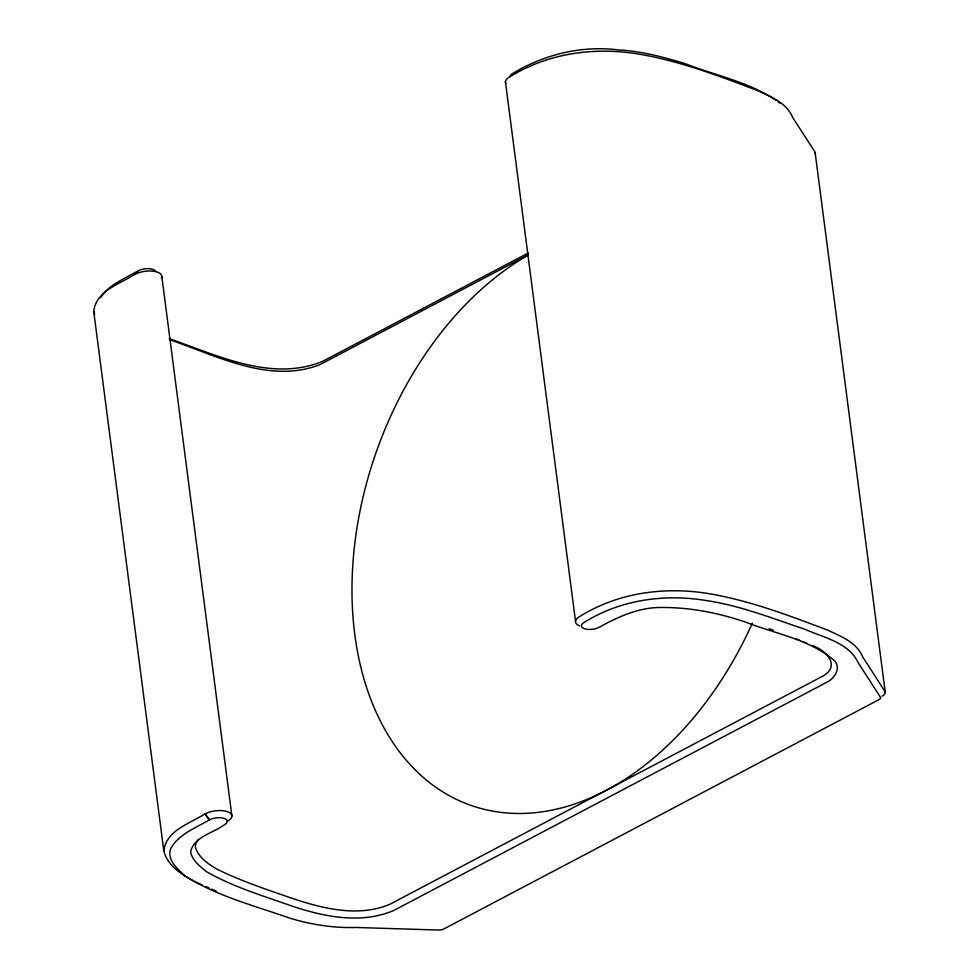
<?xml version="1.0" encoding="UTF-8"?>
<svg xmlns="http://www.w3.org/2000/svg" width="979" height="979" viewBox="0 0 979 979"><rect width="100%" height="100%" fill="white"/><g stroke="black" fill="none" stroke-linecap="round" stroke-linejoin="round"><path stroke-width="1.47" d="M193.842 881.112C181.433 874.492 167.593 865.558 163.836 851.106L93.751 311.542C95.673 290.983 119.866 283.959 134.784 274.426L135.078 274.267A15.897 6.902 -7.4 0 1 154.009 271.305A15.897 6.902 -7.4 0 1 161.302 278.281M163.836 851.106C165.757 830.547 189.938 823.523 204.868 814.002L205.162 813.843A15.897 6.902 -7.4 0 1 227.312 811.628A15.897 6.902 -7.4 0 1 227.397 821.369M100.666 297.616C109.012 284.326 124.957 278.697 137.868 270.963L138.137 270.816A10.61 4.601 -7.4 0 1 155.575 271.122M198.578 839.37L196.045 842.968L195.286 846.578C197.782 856.894 207.683 863.613 216.286 868.814C241.25 881.222 267.842 889.923 294.141 898.991C324.441 909.014 359.048 917.237 389.813 904.302L822.519 676.269C841.108 666.332 826.545 650.227 812.24 645.516M135.078 274.267L138.137 270.816M134.784 274.426L137.868 270.963M209.176 819.986C195.482 828.124 178.398 834.181 170.493 849.05C167.017 860.48 177.811 869.156 185.19 876.058C217.24 896.25 254.711 905.82 290.176 918.265C311.383 924.604 333.423 928.153 355.585 927.456L438.653 930.05A5.299 2.301 -7.4 0 0 443.854 928.961L878.995 699.642A5.299 2.301 -7.4 0 0 880.439 697.232L858.118 662.624C848.646 642.359 823.645 637.733 805.007 629.301C772.945 618.593 741.152 605.879 707.56 600.763C665.561 593.58 621.396 599.344 584.842 622.008A10.61 4.601 -7.4 0 0 584.071 628.616A10.61 4.601 -7.4 0 0 598.928 627.417L599.258 627.245C618.74 616.452 639.997 606.87 662.771 607.494C690.77 607.421 718.39 612.989 744.884 621.836C775.111 633.866 810.441 639.263 835.246 661.412C840.753 669.281 834.279 678.582 826.876 682.228L393.974 910.372C361.031 924.531 323.694 916.772 291.069 905.759C262.507 895.675 233.137 886.839 206.679 871.812C200.242 866.427 192.19 860.725 190.636 851.901C193.891 836.678 213.189 833.141 223.946 825.04L224.277 824.856A10.61 4.601 -7.4 0 0 224.191 818.383A10.61 4.601 -7.4 0 0 209.445 819.851L204.868 814.002M528.293 252.974L322.666 361.337C271.575 382.275 217.35 355.304 169.159 338.636M527.975 254.993L319.741 364.739C269.421 384.184 216.848 355.707 169.697 339.725M769.188 628.763L773.373 630.28M795.658 638.602L799.794 640.327M802.56 641.478L806.708 643.215M195.115 881.859L202.078 884.894M206.251 886.717L209.041 887.929M211.831 889.152L216.004 890.976M775.882 100.201C748.666 81.869 715.355 75.469 685.165 63.659C663.334 56.966 641.11 51.128 618.214 49.892C581.771 45.377 544.924 54.273 513.534 72.972A10.61 4.601 -7.4 0 0 510.083 76.533M778.134 101.792L780.385 103.395M205.162 813.843L209.445 819.851M93.751 311.542L94.62 314.369M815.164 152.736L885.249 692.3M505.433 81.722L575.517 621.298M161.816 276.445L231.888 816.021M579.58 625.862A15.897 6.902 -7.4 0 1 580.657 615.95C619.083 592.319 665.451 586.335 709.506 593.751C750.269 600.751 789.147 615.558 827.683 630.146C840.924 636.35 856.796 642.346 862.695 656.921L884.906 691.37A10.598 4.589 -7.4 0 1 882.018 696.191M505.776 83.496A15.897 6.902 -7.4 0 1 510.573 76.386C548.999 52.756 595.379 46.772 639.434 54.175C680.197 61.187 719.075 75.983 757.611 90.582C770.852 96.774 786.712 102.783 792.611 117.358L814.834 151.794A10.598 4.589 -7.4 0 1 815.042 153.727M752.337 623.158A301.911 206.557 -70.6 0 1 388.382 735.486A301.911 206.557 -70.6 0 1 528.354 254.981"/></g></svg>
